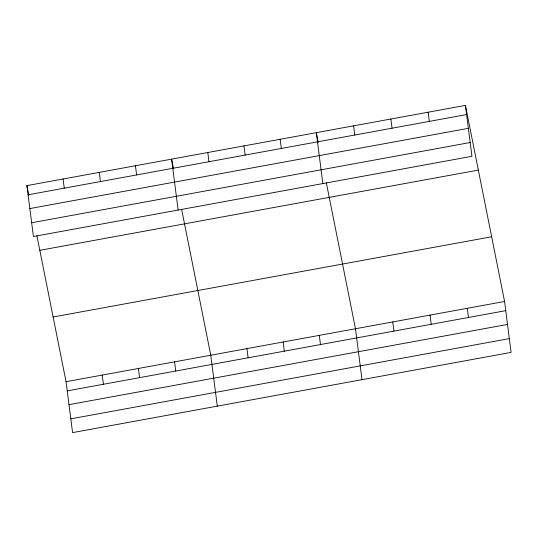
<?xml version="1.0" encoding="UTF-8"?>
<svg xmlns="http://www.w3.org/2000/svg" width="538" height="538" viewBox="0 0 538 538"><rect width="100%" height="100%" fill="white"/><g stroke="black" fill="none" stroke-linecap="round" stroke-linejoin="round"><path stroke-width="0.81" d="M465.424 105.387L471.947 156.296L33.423 236.525L26.9 185.617L465.424 105.387L504.577 301.475L511.1 352.383L72.576 432.613L66.053 381.704L36.914 235.765M28.077 194.796L466.601 114.567M29.839 208.569L468.363 128.34M31.655 222.752L470.178 142.523M39.819 250.325L478.343 170.095M53.134 316.996L491.658 236.767M66.053 381.704L504.577 301.475M67.23 390.884L505.754 310.655M68.998 404.657L507.516 324.427M70.814 418.84L509.338 338.61M318.261 142.375L316.324 132.664L322.847 183.572M326.337 182.812L355.483 328.752L362 379.66M173.552 168.851L171.615 159.14L178.132 210.049M181.629 209.289L210.768 355.228L217.291 406.136M26.9 185.617L28.837 195.328M467.307 308.294L468.477 317.474M428.147 112.207L429.324 121.386M430.03 315.113L431.207 324.293M390.877 119.026L392.047 128.205M392.753 321.932L393.93 331.112M353.6 125.845L354.777 135.025M319.303 335.376L320.48 344.555M280.15 139.288L281.32 148.468M283.123 341.993L284.299 351.173M243.97 145.906L245.146 155.085M246.949 348.611L248.126 357.79M207.789 152.523L208.966 161.703M174.588 361.852L175.765 371.032M135.435 165.765L136.612 174.944M138.414 368.469L139.591 377.649M99.254 172.382L100.431 181.562M102.233 375.087L103.41 384.266M63.08 178.999L64.257 188.179"/></g></svg>
